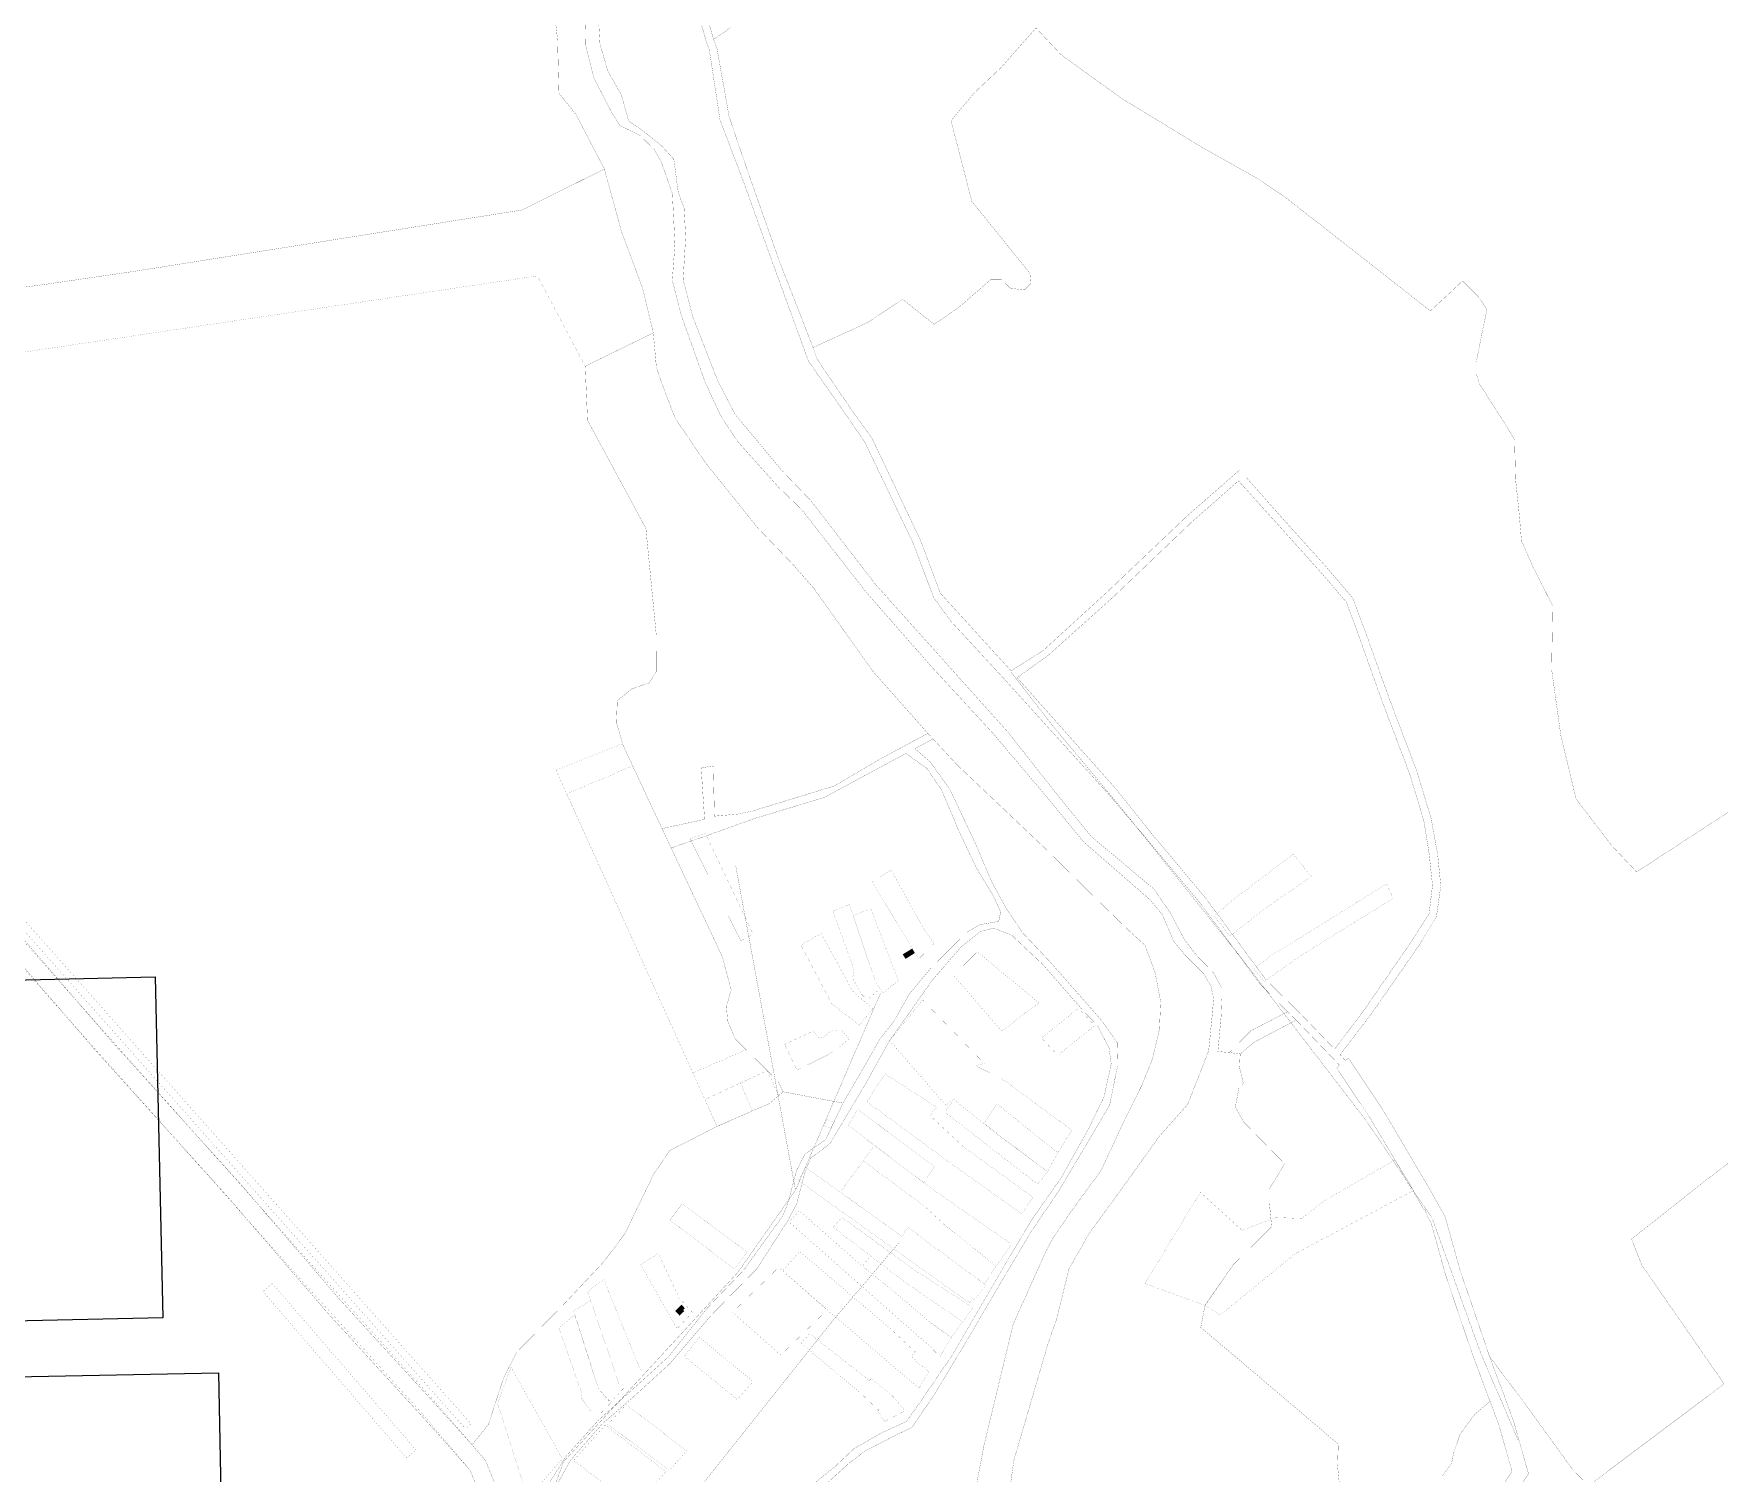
# Model space of a CAD drawing. Header units: millimetres. Extents: x 1265826 to 1360210, y 383897 to 506623.
# Drawn here: x 1350881 to 1352656, y 401268 to 402783 of the extents above; entities that cross this region are included whole.
import ezdxf

# ---------------------------------------------------------------- set-up
doc = ezdxf.new("R2010")
doc.units = ezdxf.units.MM
doc.layers.add('14', color=7, linetype='Continuous')
doc.layers.add('Электрика', color=7, linetype='Continuous')
picture_1 = doc.add_image_def('image1.png', size_in_pixel=(1920, 1080))
picture_2 = doc.add_image_def('image2.png', size_in_pixel=(1693, 981))

msp = doc.modelspace()

# ---------------------------------------------------------------- hatches: boundary and pattern name
at = {"layer": '14', "linetype": 'Continuous'}
for points in [[(1351796.5, 401813.7), (1351799.4, 401809.1), (1351809.1, 401815.2), (1351806.3, 401819.7)], [(1351557, 401438.3), (1351561.5, 401433.6), (1351566.2, 401438.2), (1351565, 401439.4), (1351566.9, 401441.3), (1351563.5, 401444.8)]]:
    msp.add_hatch(color=12, dxfattribs=at).paths.add_polyline_path(points)

# ---------------------------------------------------------------- linework, layer by layer
at = {"layer": '14', "color": 12, "const_width": 0.17, "flags": 128}
for points in [[(1352455.3, 401267), (1352439.3, 401323.2), (1352414.4, 401390.1), (1352383.2, 401481.2), (1352367.6, 401537.3), (1352350.4, 401568.1), (1352301.1, 401651.5), (1352268, 401701.2), (1352265.8, 401704.6), (1352262.6, 401702), (1352256.8, 401708.1), (1352289.6, 401750.9), (1352309.4, 401779.2), (1352340.8, 401824.5), (1352358.4, 401853.8), (1352362.9, 401886), (1352359.6, 401918.8), (1352352.8, 401956.5), (1352337.8, 402006.3), (1352308.7, 402082.7), (1352282.7, 402155.4), (1352270.2, 402188.9), (1352241.5, 402222.4), (1352198, 402270.7), (1352157.6, 402316.3), (1352150.6, 402323.2), (1352096, 402275.3), (1352011.8, 402195.3), (1351943.9, 402133.2), (1351910.5, 402112.2), (1351836, 402193.9), (1351815, 402249.9), (1351763.8, 402357.5), (1351746.7, 402380.9), (1351706.1, 402440.3), (1351702, 402452.5), (1351667, 402542.2), (1351635.6, 402631.1), (1351613.6, 402695.6), (1351600.8, 402767.5), (1351597.3, 402776.8), (1351588.5, 402807.5)], [(1351429.9, 402803.5), (1351433, 402776.8), (1351434.5, 402720.2), (1351452.5, 402697.6), (1351482.3, 402640.4), (1351500.8, 402572.9), (1351522.5, 402515.2), (1351533.8, 402467.9), (1351537.1, 402431.3), (1351544.3, 402410.6), (1351556.7, 402378.3), (1351588.9, 402330.9), (1351643.5, 402263), (1351679.9, 402225.1), (1351702.6, 402199.3), (1351765.3, 402111.4), (1351822.8, 402046.3), (1351828.3, 402040.5), (1351853.9, 402013), (1351948.7, 401923), (1352004.2, 401868.3), (1352034.9, 401838.4), (1352051.4, 401823.5), (1352062.2, 401794.2), (1352068, 401763.4), (1352066.7, 401735.1), (1352059.3, 401703.4), (1352047.8, 401675.2), (1352029.4, 401638.3), (1352005.4, 401586.5), (1351975.6, 401545.8), (1351955.2, 401516.3), (1351946.8, 401500.4), (1351912.7, 401424.4), (1351881.8, 401296.2), (1351867.4, 401220)], [(1351905.5, 401225), (1351913.5, 401281.5), (1351949.4, 401404.1), (1351958.6, 401430.4), (1351971.3, 401482.3), (1351992.5, 401519.7), (1352022.6, 401561), (1352066.7, 401622.4), (1352096.4, 401655.8), (1352118.5, 401712.1), (1352121.9, 401746.4), (1352123.8, 401767.1), (1352120.9, 401780.4), (1352113.2, 401793.5), (1352093.9, 401812.7), (1352081.6, 401827.7), (1352069.8, 401855.5), (1352057.2, 401870.8), (1351986.5, 401932.5), (1351948.2, 401979.3), (1351891.6, 402046.2), (1351826.6, 402116.7), (1351758.2, 402194.6), (1351689.8, 402282.2), (1351665.4, 402305.8), (1351622.6, 402353.5), (1351604.3, 402381.4), (1351587.9, 402417.2), (1351563.1, 402486.9), (1351553.8, 402523.3), (1351556.6, 402561.3), (1351553.9, 402614.4), (1351542.3, 402647.7), (1351534.6, 402661.3), (1351519.4, 402676), (1351498.8, 402686.1), (1351489.6, 402700.5), (1351471.1, 402736.8), (1351462.4, 402771.2), (1351463, 402805.4)], [(1351463, 402805.4), (1351462.4, 402771.2), (1351471.1, 402736.8), (1351489.6, 402700.5), (1351498.8, 402686.1), (1351519.4, 402676), (1351534.6, 402661.3), (1351542.3, 402647.7), (1351553.9, 402614.4), (1351556.6, 402561.3), (1351553.8, 402523.3), (1351563.1, 402486.9), (1351587.9, 402417.2), (1351604.3, 402381.4), (1351622.6, 402353.5), (1351665.4, 402305.8), (1351689.8, 402282.2), (1351758.2, 402194.6), (1351826.6, 402116.7), (1351891.6, 402046.2), (1351948.2, 401979.3), (1351986.5, 401932.5), (1352057.2, 401870.8), (1352069.8, 401855.5), (1352081.6, 401827.7), (1352093.9, 401812.7), (1352113.2, 401793.5), (1352120.9, 401780.4), (1352123.8, 401767.1), (1352121.9, 401746.4), (1352118.5, 401712.1), (1352096.4, 401655.8), (1352066.7, 401622.4), (1352022.6, 401561), (1351992.5, 401519.7), (1351971.3, 401482.3), (1351958.6, 401430.4), (1351949.4, 401404.1), (1351913.5, 401281.5), (1351905.5, 401225)], [(1351475.9, 402802.1), (1351477.7, 402771.7), (1351486.2, 402742.9), (1351500.1, 402718.7), (1351507.8, 402691.1), (1351522.3, 402681), (1351542.1, 402665.2), (1351555.4, 402650.7), (1351560.1, 402615.8), (1351566.2, 402599.3), (1351567.9, 402568.9), (1351565.2, 402524.1), (1351575.4, 402484.7), (1351601.7, 402417.4), (1351620.1, 402381.8), (1351669.9, 402322.2), (1351699.7, 402291.3), (1351767.9, 402203), (1351907.2, 402047.6), (1351960.8, 401979.7), (1351995.2, 401937.5), (1352060.9, 401882.5), (1352078.5, 401856.8), (1352093.2, 401828.9), (1352106.2, 401812.2), (1352123.8, 401794.2), (1352132.2, 401778.3), (1352132.3, 401765.4), (1352131.7, 401749.4), (1352128.2, 401711.5), (1352140.3, 401710.4), (1352162.9, 401733.3), (1352201.5, 401753.3), (1352173.1, 401782), (1352108.7, 401868.8), (1352052.6, 401936.1), (1352012.7, 401982.8), (1351903.2, 402103.7), (1351847.1, 402164.4), (1351829, 402189.2), (1351807.6, 402246.3), (1351756.4, 402353), (1351739.4, 402377.8), (1351697.1, 402438.3), (1351660.5, 402538.8), (1351628.8, 402626.9), (1351604, 402692.3), (1351592.8, 402765.9), (1351589.6, 402774.6), (1351580.7, 402805.7)], [(1352256.7, 401249.9), (1352254.2, 401275.6), (1352255, 401298.2), (1352147.8, 401389.3), (1352110.2, 401421), (1352114.7, 401444.4), (1352144, 401486.6), (1352184.9, 401527.1), (1352182.4, 401552), (1352182.3, 401566.8), (1352193, 401584), (1352198.4, 401593.4), (1352155.3, 401637.4), (1352146.6, 401653), (1352150.4, 401673.2), (1352155, 401677.9), (1352151, 401695), (1352151.7, 401709), (1352140.3, 401710.4), (1352128.2, 401711.5), (1352131.7, 401749.4), (1352132.3, 401765.4), (1352132.2, 401778.3), (1352123.8, 401794.2), (1352106.2, 401812.2), (1352093.2, 401828.9), (1352078.5, 401856.8), (1352060.9, 401882.5), (1351995.2, 401937.5), (1351960.8, 401979.7), (1351907.2, 402047.6), (1351767.9, 402203), (1351699.7, 402291.3), (1351669.9, 402322.2), (1351620.1, 402381.8), (1351601.7, 402417.4), (1351575.4, 402484.7), (1351565.2, 402524.1), (1351567.9, 402568.9), (1351566.2, 402599.3), (1351560.1, 402615.8), (1351555.4, 402650.7), (1351542.1, 402665.2), (1351522.3, 402681), (1351507.8, 402691.1), (1351500.1, 402718.7), (1351486.2, 402742.9), (1351477.7, 402771.7), (1351475.9, 402802.1)], [(1351580.7, 402805.7), (1351589.6, 402774.6), (1351592.8, 402765.9), (1351604, 402692.3), (1351628.8, 402626.9), (1351660.5, 402538.8), (1351697.1, 402438.3), (1351739.4, 402377.8), (1351756.4, 402353), (1351807.6, 402246.3), (1351829, 402189.2), (1351847.1, 402164.4), (1351903.2, 402103.7), (1352012.7, 401982.8), (1352052.6, 401936.1), (1352108.7, 401868.8), (1352173.1, 401782), (1352201.5, 401753.3), (1352210.7, 401744.5), (1352256.4, 401697), (1352253.2, 401694.5), (1352269.9, 401669.4), (1352286.9, 401644), (1352313.9, 401598.6), (1352330.6, 401571.3), (1352336.5, 401560.1), (1352345, 401545), (1352346.1, 401545.6), (1352348.8, 401537.9), (1352352.7, 401531.2), (1352367.9, 401476.5), (1352394.6, 401397.3), (1352414.8, 401343.2), (1352424.1, 401318.2), (1352437.9, 401269.7), (1352406.1, 401221.7)], [(1351615.6, 402789.5), (1351597.3, 402776.8), (1351600.8, 402767.5), (1351613.6, 402695.6), (1351635.6, 402631.1), (1351667, 402542.2), (1351702, 402452.5), (1351759.7, 402478.9), (1351796.4, 402503.2), (1351829.5, 402476.9), (1351855.1, 402494.5), (1351888.9, 402523.8), (1351900.5, 402523.8), (1351909.7, 402514.8), (1351924.6, 402513.2), (1351931.2, 402519.9), (1351930.3, 402530.7), (1351869.2, 402606.2), (1351854.6, 402662.8), (1351847.2, 402691.3), (1351872.4, 402721.2), (1351899.7, 402746.9), (1351936.7, 402788.8), (1351963.1, 402760.7), (1352027.2, 402714.5), (1352111.9, 402663), (1352169.8, 402630.5), (1352197.3, 402612.1), (1352259.3, 402563.7), (1352351.9, 402491), (1352385.9, 402522.6), (1352402.9, 402505.6), (1352411.6, 402492.4), (1352407, 402471.5), (1352400.3, 402436.9), (1352400.4, 402424.4), (1352403.5, 402414.3), (1352431.9, 402370.1), (1352440.6, 402355.4), (1352441.6, 402314.1), (1352445, 402282.2), (1352447.9, 402248.9), (1352460.7, 402220.2), (1352480.7, 402180.5), (1352479.6, 402113.5), (1352489.3, 402044), (1352505.4, 401977.2), (1352542.7, 401928.5), (1352569.1, 401900.5), (1352693.5, 401981.6)], [(1350845.1, 401859.4), (1350961, 401725.1), (1351099.7, 401571.5), (1351202.7, 401451.6), (1351318, 401325.3), (1351343, 401297.5), (1351360.2, 401318.8), (1351376.1, 401367.7), (1351390.1, 401395.2), (1351438.5, 401444.3), (1351480.9, 401489.3), (1351504, 401519.9), (1351534, 401582.1), (1351551, 401607.2), (1351600.9, 401632.7), (1351656.2, 401656.8), (1351670.4, 401669.1), (1351665.2, 401680.2), (1351620.2, 401724.6), (1351612, 401743.8), (1351610.8, 401759), (1351615.8, 401776.3), (1351606.4, 401811.4), (1351552.6, 401925.8), (1351543, 401946.1), (1351537.3, 401958.2), (1351502.3, 402033.1), (1351501.5, 402035.6), (1351495, 402057.5), (1351495.9, 402080.8), (1351511, 402093.1), (1351529.2, 402099.4), (1351537.2, 402111.6), (1351537, 402149.2), (1351526, 402262.2), (1351464.6, 402375.8), (1351462.1, 402432.8), (1351533.8, 402467.9), (1351522.5, 402515.2), (1351500.8, 402572.9), (1351482.3, 402640.4), (1351395.8, 402597.3), (1350987.4, 402532.7), (1350887.6, 402518.1), (1350816.9, 402509.1)], [(1351916.8, 402105), (1352020.1, 401988.8), (1352058.5, 401940.8), (1352115.1, 401873.2), (1352179.1, 401786.7), (1352216.6, 401749.9), (1352251.1, 401714), (1352282.5, 401755.6), (1352332.7, 401828.4), (1352350.6, 401856.6), (1352354.2, 401886.3), (1352350.6, 401920), (1352345, 401954.6), (1352330.2, 402003.6), (1352301.2, 402079.9), (1352275.2, 402152.8), (1352263.1, 402185.1), (1352235.4, 402217.2), (1352192.2, 402265.3), (1352149.9, 402312.2), (1352101.2, 402269.3), (1352019.4, 402191.2), (1351949.8, 402128.7), (1351916.8, 402105)], [(1352263.1, 402185.1), (1352275.2, 402152.8), (1352301.2, 402079.9), (1352330.2, 402003.6), (1352345, 401954.6), (1352350.6, 401920), (1352354.2, 401886.3), (1352350.6, 401856.6), (1352332.7, 401828.4), (1352282.5, 401755.6), (1352251.1, 401714), (1352216.6, 401749.9), (1352179.1, 401786.7), (1352115.1, 401873.2), (1352058.5, 401940.8), (1352020.1, 401988.8), (1351916.8, 402105), (1351949.8, 402128.7), (1352019.4, 402191.2), (1352101.2, 402269.3), (1352149.9, 402312.2), (1352192.2, 402265.3), (1352235.4, 402217.2), (1352263.1, 402185.1)], [(1351706.9, 401248.2), (1351741, 401279.2), (1351757.6, 401291.5), (1351788.8, 401307.5), (1351806.1, 401315.9), (1351829.5, 401350.1), (1351863, 401405.7), (1351902.7, 401473.4), (1351932.6, 401523.5), (1351959.3, 401562.5), (1351992.5, 401618.2), (1352014.3, 401655.3), (1352022.8, 401697.2), (1352022.1, 401721), (1352005.9, 401744.1), (1351951.2, 401806.2), (1351921.9, 401837.2), (1351905.3, 401862.5), (1351890, 401890.2), (1351872.5, 401931.5), (1351845.8, 401987.8), (1351825.3, 402016.4), (1351809.3, 402030.3), (1351828.3, 402040.5), (1351822.8, 402046.3), (1351773.2, 402019.7), (1351724.4, 401991), (1351685.1, 401979), (1351637.6, 401964.4), (1351622.6, 401961.4), (1351598.2, 401959.2), (1351596.9, 402011.9), (1351584.2, 402010.2), (1351587.8, 401955.9), (1351543, 401946.1)], [(1351809.3, 402030.3), (1351825.3, 402016.4), (1351845.8, 401987.8), (1351872.5, 401931.5), (1351890, 401890.2), (1351905.3, 401862.5), (1351921.9, 401837.2), (1351951.2, 401806.2), (1352005.9, 401744.1), (1352022.1, 401721), (1352022.8, 401697.2), (1352014.3, 401655.3), (1351992.5, 401618.2), (1351959.3, 401562.5), (1351932.6, 401523.5), (1351902.7, 401473.4), (1351863, 401405.7), (1351829.5, 401350.1), (1351806.1, 401315.9), (1351788.8, 401307.5), (1351757.6, 401291.5), (1351741, 401279.2), (1351706.9, 401248.2)], [(1351867.4, 401220), (1351881.8, 401296.2), (1351912.7, 401424.4), (1351946.8, 401500.4), (1351955.2, 401516.3), (1351975.6, 401545.8), (1352005.4, 401586.5), (1352029.4, 401638.3), (1352047.8, 401675.2), (1352059.3, 401703.4), (1352066.7, 401735.1), (1352068, 401763.4), (1352062.2, 401794.2), (1352051.4, 401823.5), (1352034.9, 401838.4), (1352004.2, 401868.3), (1351948.7, 401923), (1351853.9, 402013), (1351828.3, 402040.5), (1351809.3, 402030.3)], [(1351543, 401946.1), (1351552.6, 401925.8), (1351596.6, 401941), (1351640.8, 401956.9), (1351713.4, 401978.7), (1351799.6, 402025.2), (1351821.7, 402009.6), (1351837.3, 401986.8), (1351855.9, 401942.9), (1351874.4, 401903.9), (1351891.3, 401876.2), (1351899.5, 401858.6), (1351897.5, 401848.5), (1351877.7, 401845), (1351864, 401837), (1351849, 401822.2), (1351826.3, 401799.7), (1351803.5, 401772.1), (1351786.9, 401743.1), (1351772.5, 401724.8), (1351753.1, 401690.7), (1351733.5, 401657.2), (1351715.3, 401618.8), (1351693.6, 401603.7), (1351684.6, 401586.2), (1351676.1, 401554), (1351670.7, 401539.3), (1351628.8, 401481.2), (1351590.4, 401441.2), (1351549.4, 401389.8), (1351476, 401323.3), (1351441.9, 401285.4), (1351417.3, 401246.3)], [(1351552.6, 401925.8), (1351606.4, 401811.4), (1351615.8, 401776.3), (1351610.8, 401759), (1351612, 401743.8), (1351620.2, 401724.6), (1351665.2, 401680.2), (1351670.4, 401669.1), (1351733.5, 401657.2), (1351753.1, 401690.7), (1351772.5, 401724.8), (1351786.9, 401743.1), (1351803.5, 401772.1), (1351826.3, 401799.7), (1351849, 401822.2), (1351864, 401837), (1351877.7, 401845), (1351897.5, 401848.5), (1351899.5, 401858.6), (1351891.3, 401876.2), (1351874.4, 401903.9), (1351855.9, 401942.9), (1351837.3, 401986.8), (1351821.7, 402009.6), (1351799.6, 402025.2), (1351713.4, 401978.7), (1351640.8, 401956.9), (1351596.6, 401941), (1351552.6, 401925.8)], [(1351379.8, 401226.1), (1351357.1, 401280.9), (1351343, 401297.5), (1351318, 401325.3), (1351202.7, 401451.6), (1351099.7, 401571.5), (1350961, 401725.1), (1350845.1, 401859.4)], [(1352389.1, 400041.7), (1352338.1, 400228.6), (1352320.6, 400345.7), (1352311.7, 400348.1), (1352186.7, 400379.8), (1352073.9, 400423.5), (1351747.2, 400591.1), (1351591.6, 400669), (1351575.6, 400677.9), (1351553.9, 400702.3), (1351533.6, 400732.7), (1351470.9, 400904.7), (1351372.9, 401190.5), (1351362.3, 401218.7), (1351340.9, 401270.7), (1351303.9, 401312.7), (1351188.5, 401439), (1351085.4, 401558.9), (1350946.7, 401712.5), (1350830.8, 401846.9)], [(1350830.8, 401846.9), (1350946.7, 401712.5), (1351085.4, 401558.9), (1351188.5, 401439), (1351303.9, 401312.7), (1351340.9, 401270.7), (1351362.3, 401218.7), (1351372.9, 401190.5), (1351470.9, 400904.7), (1351533.6, 400732.7), (1351553.9, 400702.3), (1351575.6, 400677.9), (1351591.6, 400669), (1351747.2, 400591.1), (1352073.9, 400423.5), (1352186.7, 400379.8), (1352311.7, 400348.1), (1352320.6, 400345.7), (1352325, 400344.8), (1352332.5, 400342.8), (1352544.6, 400304.6), (1352559.4, 400301.9), (1352616.4, 400292.4), (1352906.8, 400241.4)], [(1351430.9, 401253.1), (1351447, 401281.8), (1351480.6, 401320.1), (1351511.5, 401346.7), (1351550.7, 401382.5), (1351594.6, 401433.7), (1351642.8, 401482.8), (1351676.2, 401534.7), (1351684.8, 401551.3), (1351692.9, 401582.4), (1351699.1, 401599.1), (1351719.7, 401614.4), (1351756, 401675.3), (1351782.6, 401723), (1351827.9, 401787), (1351858.1, 401821.9), (1351878.3, 401837.8), (1351892, 401841.4), (1351911.2, 401833.9), (1351944, 401803), (1351985.4, 401755.5), (1352001.2, 401739.3), (1352013.7, 401714.8), (1352015.9, 401698.5), (1352008.5, 401664.1), (1351991.9, 401629.9), (1351963.2, 401578.5), (1351932.6, 401534.9), (1351905, 401488.7), (1351848.4, 401391.7), (1351814.5, 401342), (1351800.2, 401322.1), (1351772.9, 401309.4), (1351745.2, 401293.5), (1351725.1, 401274.6), (1351698.1, 401252.8)], [(1351698.1, 401252.8), (1351725.1, 401274.6), (1351745.2, 401293.5), (1351772.9, 401309.4), (1351800.2, 401322.1), (1351814.5, 401342), (1351848.4, 401391.7), (1351905, 401488.7), (1351932.6, 401534.9), (1351963.2, 401578.5), (1351991.9, 401629.9), (1352008.5, 401664.1), (1352015.9, 401698.5), (1352013.7, 401714.8), (1352001.2, 401739.3), (1351985.4, 401755.5), (1351944, 401803), (1351911.2, 401833.9), (1351892, 401841.4), (1351878.3, 401837.8), (1351858.1, 401821.9), (1351827.9, 401787), (1351782.6, 401723), (1351756, 401675.3), (1351719.7, 401614.4), (1351699.1, 401599.1), (1351692.9, 401582.4), (1351684.8, 401551.3), (1351676.2, 401534.7), (1351642.8, 401482.8), (1351594.6, 401433.7), (1351550.7, 401382.5), (1351511.5, 401346.7), (1351480.6, 401320.1), (1351447, 401281.8), (1351430.9, 401253.1)], [(1352210.7, 401744.5), (1352193.5, 401735.6), (1352166.4, 401721.3), (1352151.7, 401709), (1352151, 401695), (1352155, 401677.9), (1352150.4, 401673.2), (1352146.6, 401653), (1352155.3, 401637.4), (1352198.4, 401593.4), (1352193, 401584), (1352182.3, 401566.8), (1352182.4, 401552), (1352184.9, 401527.1), (1352144, 401486.6), (1352114.7, 401444.4), (1352110.2, 401421), (1352147.8, 401389.3), (1352255, 401298.2), (1352254.2, 401275.6), (1352256.7, 401249.9)], [(1352201.5, 401753.3), (1352162.9, 401733.3), (1352140.3, 401710.4), (1352151.7, 401709), (1352166.4, 401721.3), (1352193.5, 401735.6), (1352210.7, 401744.5), (1352201.5, 401753.3)], [(1352364, 401263.9), (1352374, 401277.2), (1352376.3, 401288.2), (1352383.2, 401308.5), (1352398.6, 401329.6), (1352414.8, 401343.2), (1352394.6, 401397.3), (1352367.9, 401476.5), (1352352.7, 401531.2), (1352348.8, 401537.9), (1352346.1, 401545.6), (1352345, 401545), (1352336.5, 401560.1), (1352330.6, 401571.3), (1352313.9, 401598.6), (1352286.9, 401644), (1352269.9, 401669.4), (1352253.2, 401694.5), (1352256.4, 401697), (1352210.7, 401744.5)], [(1352813.6, 401706.4), (1352641.1, 401575.3), (1352563.7, 401514), (1352574.7, 401486.4), (1352661.2, 401361.6), (1352518.7, 401254.7), (1352502.5, 401270.4), (1352449.8, 401343.2), (1352414.4, 401390.1), (1352439.3, 401323.2), (1352455.3, 401267), (1352419.8, 401213.5), (1352409.2, 401194.1), (1352418.5, 401163.5), (1352439.3, 401100.6), (1352465.1, 401043.3), (1352509, 401014.8), (1352548.8, 400986.2), (1352586.1, 400950.4), (1352613.8, 400921), (1352637.9, 400897.3), (1352781, 400797)], [(1351670.4, 401669.1), (1351656.2, 401656.8), (1351600.9, 401632.7), (1351551, 401607.2), (1351534, 401582.1), (1351504, 401519.9), (1351480.9, 401489.3), (1351438.5, 401444.3), (1351390.1, 401395.2), (1351376.1, 401367.7), (1351360.2, 401318.8), (1351343, 401297.5), (1351357.1, 401280.9), (1351379.8, 401226.1)], [(1351417.3, 401246.3), (1351441.9, 401285.4), (1351476, 401323.3), (1351549.4, 401389.8), (1351590.4, 401441.2), (1351628.8, 401481.2), (1351670.7, 401539.3), (1351676.1, 401554), (1351684.6, 401586.2), (1351693.6, 401603.7), (1351715.3, 401618.8), (1351733.5, 401657.2), (1351670.4, 401669.1)], [(1352406.1, 401221.7), (1352437.9, 401269.7), (1352424.1, 401318.2), (1352414.8, 401343.2), (1352398.6, 401329.6), (1352383.2, 401308.5), (1352376.3, 401288.2), (1352374, 401277.2), (1352364, 401263.9)]]:
    msp.add_lwpolyline(points, dxfattribs=at)
at = {"layer": '14', "color": 7, "const_width": 0.08, "flags": 128}
for points in [[(1350845.1, 401859.4), (1350924.4, 401767.5), (1351055.7, 401620.1), (1351099.7, 401571.5), (1351115.1, 401553.5), (1351174.7, 401486.6), (1351304.3, 401342.5), (1351343, 401297.5), (1351360.2, 401318.8), (1351365.3, 401334.3), (1351376.1, 401367.7), (1351390.1, 401395.2), (1351408, 401413.3), (1351438.5, 401444.3), (1351462, 401469.2), (1351480.9, 401489.3), (1351504, 401519.9), (1351534, 401582.1), (1351544.1, 401597), (1351551, 401607.2), (1351580, 401622), (1351600.9, 401632.7), (1351431.4, 402007.6), (1351501.5, 402035.6), (1351495, 402057.5), (1351495.9, 402080.8), (1351511, 402093.1), (1351529.2, 402099.4), (1351537.2, 402111.6), (1351537, 402149.2), (1351526, 402262.2), (1351486.3, 402335.7), (1351464.6, 402375.8), (1351462.1, 402432.8), (1351411.8, 402527.9), (1350586.3, 402405.4)], [(1351336, 401314.5), (1351341.8, 401319.6), (1350685.7, 402059.5), (1350565.4, 402477.9), (1350558, 402475.8), (1350678.9, 402055.7), (1351336, 401314.5)], [(1350685.7, 402059.5), (1351341.8, 401319.6), (1351336, 401314.5), (1350678.9, 402055.7)], [(1351442.7, 401982.7), (1351575.5, 401688.9), (1351631.5, 401713.4), (1351620.2, 401724.6), (1351612, 401743.8), (1351610.8, 401759), (1351615.8, 401776.3), (1351606.4, 401811.4), (1351537.3, 401958.2), (1351512.1, 402012.1), (1351442.7, 401982.7)], [(1351572.5, 401935.3), (1351625.9, 401828.1), (1351638.9, 401834.9), (1351588.5, 401941.4), (1351572.5, 401935.3)], [(1352909.7, 400260.4), (1352568.7, 400320), (1352431.4, 400344), (1352336.4, 400361.8), (1352192.6, 400397.8), (1352081.8, 400440.5), (1351756.1, 400608.2), (1351604.5, 400684.1), (1351591.5, 400689), (1351570.8, 400711.4), (1351548.5, 400746.1), (1351488.9, 400910.8), (1351390.8, 401197.7), (1351379.8, 401226.1), (1351357.1, 401280.9), (1351343, 401297.5), (1351304.3, 401342.5), (1351174.7, 401486.6), (1350784.1, 401924.9)], [(1352124.5, 401854.1), (1352140.8, 401833), (1352180.3, 401863.9), (1352226.7, 401895.5), (1352207.5, 401919.3), (1352164.6, 401886.6), (1352154.3, 401878.7), (1352136.5, 401865.2), (1352134.4, 401862.3), (1352124.5, 401854.1)], [(1350770.1, 401911.8), (1351160.8, 401473.5), (1351290.4, 401330.5), (1351340.9, 401270.7), (1351362.3, 401218.7), (1351372.9, 401190.5), (1351470.9, 400904.7), (1351533.6, 400732.7), (1351553.9, 400702.3), (1351575.6, 400677.9), (1351591.6, 400669), (1351747.2, 400591.1), (1352073.9, 400423.5), (1352186.7, 400379.8), (1352311.7, 400348.1), (1352332.5, 400342.8), (1352564.8, 400301), (1352906.8, 400241.4)], [(1351813.1, 401808.7), (1351829, 401825), (1351817.9, 401841.9), (1351784, 401902.7), (1351764.4, 401889.7), (1351813.1, 401808.7)], [(1352165.9, 401798.3), (1352167.3, 401796.4), (1352168, 401796.3), (1352177.1, 401785.3), (1352216.9, 401813.4), (1352312.9, 401872.7), (1352305.8, 401887.9), (1352209.4, 401827.8), (1352186, 401813.8), (1352165.9, 401798.3)], [(1351768.6, 401782.9), (1351760.6, 401805.9), (1351744.3, 401854.8), (1351739.9, 401866.1), (1351722.9, 401859.2), (1351743.6, 401801.9), (1351744.9, 401792.5), (1351743, 401789.8), (1351752.8, 401772.1), (1351759.1, 401765.6), (1351772.3, 401777.5), (1351768.6, 401782.9)], [(1351775.4, 401773), (1351791.7, 401786.1), (1351762.9, 401861.6), (1351744.3, 401854.8), (1351760.6, 401805.9), (1351768.6, 401782.9), (1351775.4, 401773)], [(1351750.9, 401739.2), (1351764.9, 401756.5), (1351743.5, 401775.3), (1351710.5, 401835.8), (1351689.2, 401823.5), (1351721.9, 401761.4), (1351750.9, 401739.2)], [(1351939.8, 401762.7), (1351874.8, 401816.5), (1351850, 401791.5), (1351900.6, 401733), (1351939.8, 401762.7)], [(1351881.6, 401635.5), (1351895.6, 401656.4), (1351959.7, 401604.8), (1351974.4, 401628.7), (1351900.9, 401682.8), (1351872.9, 401696.6), (1351882.3, 401698.9), (1351817.3, 401765.8), (1351782.6, 401723), (1351841.9, 401654.8), (1351850.1, 401661.3), (1351881.6, 401635.5)], [(1351981.4, 401757.1), (1351942.5, 401725.7), (1351959.6, 401707.5), (1351998.5, 401738.8), (1351981.4, 401757.1)], [(1351702.2, 401733), (1351672.1, 401719), (1351685, 401691.9), (1351697.5, 401698), (1351717.9, 401708.2), (1351727.4, 401714.5), (1351729.8, 401716.1), (1351739.8, 401724.9), (1351731.9, 401734.2), (1351728.1, 401734.2), (1351724.6, 401732.7), (1351721.9, 401733.9), (1351713.2, 401726.7), (1351708.8, 401724.9), (1351702.2, 401733)], [(1351575.5, 401688.9), (1351588.2, 401660.8), (1351620.6, 401676.1), (1351653.8, 401691.4), (1351631.5, 401713.4), (1351575.5, 401688.9)], [(1351625.7, 401678.4), (1351637.9, 401648.8), (1351656.2, 401656.8), (1351665.8, 401665.1), (1351653.8, 401691.4), (1351625.7, 401678.4)], [(1351653.8, 401691.4), (1351665.8, 401665.1), (1351670.4, 401669.1), (1351667.5, 401675.3), (1351665.2, 401680.2), (1351653.8, 401691.4)], [(1351588.2, 401660.8), (1351598.4, 401638.1), (1351600.9, 401632.7), (1351603.6, 401634), (1351637.9, 401648.8), (1351625.7, 401678.4), (1351620.6, 401676.1), (1351588.2, 401660.8)], [(1351933.6, 401558), (1351860.3, 401611.3), (1351825.2, 401644), (1351831.7, 401653.1), (1351777.8, 401688.1), (1351758.6, 401658.6), (1351846.1, 401594.5), (1351921.6, 401540.7), (1351933.6, 401558)], [(1351881.6, 401635.5), (1351850.1, 401661.3), (1351841.1, 401647.4), (1351938.5, 401571.8), (1351948.8, 401584.9), (1351881.8, 401635.7), (1351881.6, 401635.5)], [(1351948.8, 401584.9), (1351959.7, 401604.8), (1351895.6, 401656.4), (1351881.6, 401635.5), (1351948.8, 401584.9)], [(1351716.9, 401639.8), (1351714.1, 401633.3), (1351720.7, 401630.8), (1351723.4, 401637.3), (1351716.9, 401639.8)], [(1351749.4, 401650.6), (1351738.6, 401633.8), (1351818.7, 401573.6), (1351829.7, 401590.3), (1351749.4, 401650.6)], [(1351894.9, 401485.6), (1351911.1, 401508.5), (1351830.8, 401564.5), (1351766.6, 401612.8), (1351754.9, 401596.3), (1351818.7, 401549.1), (1351840.5, 401529), (1351894.9, 401485.6)], [(1351786.2, 401504.3), (1351801.3, 401493.5), (1351845.9, 401461.6), (1351866.6, 401447.1), (1351869.5, 401451.2), (1351871.5, 401449.8), (1351884, 401465.4), (1351801.9, 401526.3), (1351795.4, 401517.1), (1351694.2, 401589.5), (1351686.6, 401575.7), (1351786.2, 401504.3)], [(1351894.9, 401485.6), (1351840.5, 401529), (1351818.7, 401549.1), (1351754.9, 401596.3), (1351730.6, 401563.5), (1351795.4, 401517.1), (1351801.9, 401526.3), (1351882.4, 401466.6), (1351894.9, 401485.6)], [(1352246.9, 401558.3), (1352235.8, 401551), (1352216.5, 401535.7), (1352189.3, 401536.8), (1352184.1, 401534.7), (1352184.9, 401527.1), (1352144, 401486.6), (1352114.8, 401444.2), (1352130.6, 401434.1), (1352210.4, 401499.1), (1352211.8, 401499.8), (1352332.8, 401564.4), (1352314.5, 401597.2), (1352246.9, 401558.3)], [(1351551.3, 401533.8), (1351619.2, 401482.7), (1351632.4, 401500.3), (1351564.5, 401551.4), (1351551.3, 401533.8)], [(1352184.9, 401527.1), (1352184.1, 401534.7), (1352153.6, 401523.4), (1352109.7, 401563.3), (1352051.4, 401467.2), (1352114.7, 401444.3), (1352144, 401486.6), (1352184.9, 401527.1)], [(1351835.6, 401390.5), (1351847.5, 401410.4), (1351828.8, 401424), (1351826.3, 401425.6), (1351788.9, 401457.3), (1351753.7, 401485.7), (1351687.4, 401543.9), (1351676.9, 401532), (1351795.4, 401427.1), (1351828.2, 401398.7), (1351828.2, 401397.7), (1351835.6, 401390.5)], [(1351859.6, 401427), (1351870.4, 401441.8), (1351807.6, 401482.3), (1351732.5, 401536.9), (1351723.2, 401526.5), (1351762.9, 401496.1), (1351798, 401469.2), (1351859.6, 401427)], [(1351539.2, 401498.9), (1351520.5, 401487.3), (1351558.8, 401419.7), (1351574.9, 401436.9), (1351560.4, 401452.5), (1351559.5, 401455.3), (1351539.2, 401498.9)], [(1351813.5, 401357.1), (1351824.1, 401374.5), (1351812.4, 401383.7), (1351809.4, 401386.2), (1351809.5, 401387), (1351805.5, 401390.4), (1351809.6, 401395.3), (1351784.6, 401418.7), (1351687.9, 401501), (1351670, 401480.7), (1351719.1, 401437.6), (1351813.5, 401357.1)], [(1351859.6, 401427), (1351798, 401469.2), (1351762.9, 401496.1), (1351753.7, 401485.7), (1351788.9, 401457.3), (1351826.3, 401425.6), (1351828.9, 401424.1), (1351847.5, 401410.4), (1351859.6, 401427)], [(1351617.1, 401436.9), (1351668, 401392), (1351716.9, 401439.4), (1351665.9, 401484.3), (1351617.1, 401436.9)], [(1351274.1, 401283.6), (1351283.9, 401292.1), (1351132.6, 401467.3), (1351122.8, 401458.8), (1351274.1, 401283.6)], [(1351467.8, 401449.5), (1351497.5, 401362.5), (1351501.1, 401355.5), (1351520.6, 401375.2), (1351481.6, 401471.8), (1351464.4, 401458.6), (1351467.8, 401449.5)], [(1351489, 401342.3), (1351501.1, 401355.5), (1351497.5, 401362.5), (1351467.8, 401449.5), (1351450.1, 401438.2), (1351476, 401356.5), (1351489, 401342.3)], [(1351474.6, 401326.6), (1351489.1, 401341.8), (1351476, 401356.5), (1351451.1, 401434.3), (1351434.5, 401420.4), (1351457.8, 401353.5), (1351458.6, 401346.5), (1351460.5, 401342.8), (1351467.3, 401333.7), (1351474.6, 401326.6)], [(1351566.4, 401390.6), (1351622.1, 401345.3), (1351638.8, 401363.9), (1351582.3, 401410.9), (1351566.4, 401390.6)], [(1351698.4, 401414.6), (1351689.3, 401404.3), (1351750.4, 401353.5), (1351771.4, 401333.5), (1351770.6, 401332.2), (1351777.2, 401322), (1351798.5, 401333.1), (1351793.9, 401339.5), (1351786.3, 401348.1), (1351783.1, 401351.1), (1351763.2, 401367), (1351761.3, 401365.1), (1351698.4, 401414.6)], [(1351401.9, 401240.8), (1351438.1, 401282.9), (1351383.9, 401379.4), (1351369.9, 401341), (1351401.9, 401240.8)], [(1351505, 401339.6), (1351485.9, 401318.9), (1351550.6, 401270.3), (1351569, 401291.4), (1351505, 401339.6)], [(1351449.9, 401281), (1351513.8, 401232), (1351547.1, 401269.3), (1351483.2, 401318.3), (1351449.9, 401281)]]:
    msp.add_lwpolyline(points, dxfattribs=at)
at = {"layer": '14', "color": 92, "const_width": 0.17, "flags": 128}
for points in [[(1351910.4, 402110.9), (1351956.1, 402052.1), (1352026.8, 401967.5), (1352149.4, 401814.4), (1352284.4, 401638.6), (1352353.9, 401535.8), (1352404.9, 401394), (1352444.7, 401301.7)], [(1351683.5, 401565.5), (1351620.7, 401906.3)], [(1351796.5, 401813.7), (1351799.4, 401809.1), (1351809.1, 401815.2), (1351806.3, 401819.7), (1351796.5, 401813.7)], [(1351714, 400641.1), (1351587.6, 400693.1), (1351513.4, 400869), (1351418.4, 401126.1), (1351428.3, 401249.1), (1351439.3, 401279.8), (1351622.7, 401478.9), (1351683.5, 401565.5), (1351772.9, 401772.6)], [(1351608.5, 401127.2), (1351594, 401146.2), (1351523.1, 401177.6), (1351722, 401427.3), (1351759.1, 401470.9), (1351792.2, 401510.1)]]:
    msp.add_lwpolyline(points, dxfattribs=at)
at = {"layer": '14', "color": 31, "const_width": 0.17, "flags": 128}
msp.add_lwpolyline([(1351557, 401438.3), (1351561.5, 401433.6), (1351566.2, 401438.2), (1351565, 401439.4), (1351566.9, 401441.3), (1351563.5, 401444.8), (1351557, 401438.3)], dxfattribs=at)

# ---------------------------------------------------------------- pictures from other files: only their frames are drawn
at = {"layer": 'Электрика'}
image = msp.add_image(picture_2, insert=(1350398.5, 401417.3), size_in_units=(619.2, 358.8), rotation=1.2939, dxfattribs=dict(at, fade=35))
image.dxf.flags = 7
image = msp.add_image(picture_1, insert=(1350383.4, 400965.4), size_in_units=(700.5, 394), rotation=1.1431, dxfattribs=dict(at, fade=35))
image.dxf.flags = 6

doc.saveas('drawing.dxf')
